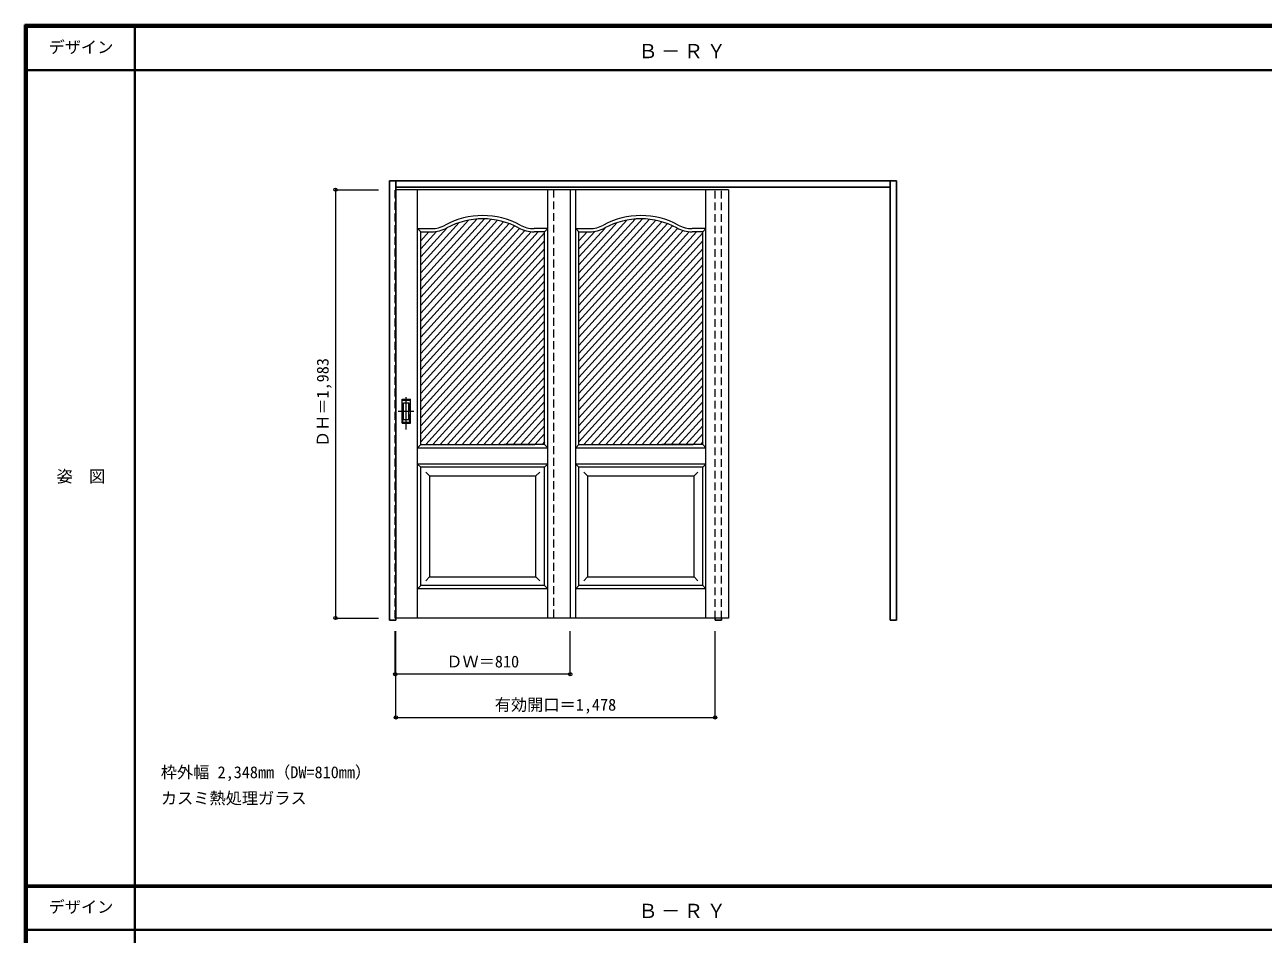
# Model space of a CAD drawing. Units: millimetres, scale not verified. Extents: x -6000 to 5700, y -4307 to 4175.
# Drawn here: x -6000 to -267, y -36 to 4175 of the extents above; entities that cross this region are included whole.
import ezdxf
from ezdxf.enums import TextEntityAlignment as Align

# ---------------------------------------------------------------- set-up
doc = ezdxf.new("R2010")
doc.units = ezdxf.units.MM
doc.header["$LTSCALE"] = 30
doc.header["$PDMODE"] = 32
doc.header["$PDSIZE"] = 15
doc.linetypes.add('CHAIN1', pattern=[8, 5, -1, 1, -1])
doc.linetypes.add('DASHED1', pattern=[1.8, 1.2, -0.6])
for name, color, linetype, lineweight in [('0-2_扉', 7, 'Continuous', 18), ('0-4_枠', 3, 'Continuous', 25), ('0-6_引手SG', 7, 'Continuous', 18), ('0-A_文字', 7, 'Continuous', 18), ('0-B_寸法', 7, 'Continuous', 9), ('0-C_ハッチ', 4, 'Continuous', 9), ('F-1_枠', 6, 'Continuous', 40)]:
    doc.layers.add(name, color=color, linetype=linetype, lineweight=lineweight)
doc.layers.add('F-A_文字', color=7, linetype='Continuous')
doc.styles.add('ＭＳ ゴシック', font='')
doc.styles.get('ＭＳ ゴシック').set_extended_font_data('MS Gothic')

msp = doc.modelspace()

# ---------------------------------------------------------------- linework, layer by layer
at = {"layer": '0-2_扉', "color": 4, "linetype": 'DASHED1', "lineweight": 9}
for p, q in [((-4285, 3411.5), (-4282, 3411.5)), ((-4285, 1428.5), (-4285, 3411.5)), ((-3553, 3411.5), (-3553, 1428.5)), ((-4282, 1428.5), (-4285, 1428.5))]:
    msp.add_line(p, q, dxfattribs=at)
at = {"layer": '0-2_扉'}
for p, q in [((-3475, 3411.5), (-4282, 3411.5)), ((-4181.5, 1428.5), (-4181.5, 3411.5)), ((-3578.5, 1428.5), (-3578.5, 3411.5)), ((-2743, 3411.5), (-3550, 3411.5)), ((-3475, 3411.5), (-3475, 1428.5)), ((-3449.5, 1428.5), (-3449.5, 3411.5)), ((-2846.5, 1428.5), (-2846.5, 3411.5)), ((-2743, 3411.5), (-2743, 1428.5)), ((-4166.5, 3216.5), (-4181.5, 3231.5)), ((-4181.5, 3231.5), (-4117.49, 3231.5)), ((-4166.5, 2231.5), (-4166.5, 3216.5)), ((-4166.5, 3216.5), (-4117.49, 3216.5)), ((-3578.5, 3231.5), (-3642.51, 3231.5)), ((-3593.5, 3216.5), (-3642.51, 3216.5)), ((-3593.5, 3216.5), (-3578.5, 3231.5)), ((-3593.5, 2362.74), (-3593.5, 3216.5)), ((-3434.5, 3216.5), (-3449.5, 3231.5)), ((-3449.5, 3231.5), (-3385.49, 3231.5)), ((-3434.5, 2231.5), (-3434.5, 3216.5)), ((-3434.5, 3216.5), (-3385.49, 3216.5)), ((-2846.5, 3231.5), (-2910.51, 3231.5)), ((-2861.5, 3216.5), (-2910.51, 3216.5)), ((-2861.5, 3216.5), (-2846.5, 3231.5)), ((-2861.5, 2362.74), (-2861.5, 3216.5)), ((-3593.69, 3093.5), (-3593.5, 3093.5)), ((-2861.69, 3093.5), (-2861.5, 3093.5)), ((-3593.5, 2231.5), (-3593.5, 2373.55)), ((-2861.5, 2231.5), (-2861.5, 2373.55)), ((-4166.5, 2231.5), (-4181.5, 2216.5)), ((-4181.5, 2216.5), (-3578.5, 2216.5)), ((-4166.5, 2231.5), (-3638.5, 2231.5)), ((-3593.5, 2231.5), (-3782.5, 2231.5)), ((-3578.5, 2216.5), (-3593.5, 2231.5)), ((-3434.5, 2231.5), (-3449.5, 2216.5)), ((-3449.5, 2216.5), (-2846.5, 2216.5)), ((-3434.5, 2231.5), (-2906.5, 2231.5)), ((-2861.5, 2231.5), (-3050.5, 2231.5)), ((-2846.5, 2216.5), (-2861.5, 2231.5)), ((-4166.5, 2126.5), (-4181.5, 2141.5)), ((-3578.5, 2141.5), (-4181.5, 2141.5)), ((-4166.5, 1578.5), (-4166.5, 2126.5)), ((-3593.5, 2126.5), (-4166.5, 2126.5)), ((-3578.5, 2141.5), (-3593.5, 2126.5)), ((-3593.5, 1578.5), (-3593.5, 2126.5)), ((-3434.5, 2126.5), (-3449.5, 2141.5)), ((-2846.5, 2141.5), (-3449.5, 2141.5)), ((-3434.5, 1578.5), (-3434.5, 2126.5)), ((-2861.5, 2126.5), (-3434.5, 2126.5)), ((-2846.5, 2141.5), (-2861.5, 2126.5)), ((-2861.5, 1578.5), (-2861.5, 2126.5)), ((-4126.5, 2086.5), (-4144.18, 2104.18)), ((-4126.5, 2086.5), (-4126.5, 1618.5)), ((-4126.5, 2086.5), (-3633.5, 2086.5)), ((-3633.54, 2086.5), (-3615.86, 2104.18)), ((-3633.5, 1618.5), (-3633.5, 2086.5)), ((-3394.5, 2086.5), (-3412.18, 2104.18)), ((-3394.5, 2086.5), (-3394.5, 1618.5)), ((-3394.5, 2086.5), (-2901.5, 2086.5)), ((-2901.54, 2086.5), (-2883.86, 2104.18)), ((-2901.5, 1618.5), (-2901.5, 2086.5)), ((-4126.5, 1618.5), (-4144.18, 1600.82)), ((-4126.5, 1618.5), (-3633.5, 1618.5)), ((-3633.5, 1618.5), (-3633.5, 1619.93)), ((-3633.5, 1618.5), (-3615.82, 1600.82)), ((-3394.5, 1618.5), (-3412.18, 1600.82)), ((-3394.5, 1618.5), (-2901.5, 1618.5)), ((-2901.5, 1618.5), (-2901.5, 1619.93)), ((-2901.5, 1618.5), (-2883.82, 1600.82)), ((-4166.5, 1578.5), (-4181.5, 1563.5)), ((-3578.5, 1563.5), (-4181.5, 1563.5)), ((-3593.5, 1578.5), (-4166.5, 1578.5)), ((-3593.5, 1578.5), (-3578.5, 1563.5)), ((-3434.5, 1578.5), (-3449.5, 1563.5)), ((-2846.5, 1563.5), (-3449.5, 1563.5)), ((-2861.5, 1578.5), (-3434.5, 1578.5)), ((-2861.5, 1578.5), (-2846.5, 1563.5)), ((-3475, 1428.5), (-4282, 1428.5)), ((-2743, 1428.5), (-3550, 1428.5))]:
    msp.add_line(p, q, dxfattribs=at)
for centre, radius, start, end in [((-3880, 2926.5), 365, 61.6423, 118.3577), ((-3880, 2926.5), 350, 61.6423, 118.3577), ((-3148, 2926.5), 365, 61.6423, 118.3577), ((-3148, 2926.5), 350, 61.6423, 118.3577), ((-4117.49, 3366.5), 135, 270, 298.3577), ((-4117.49, 3366.5), 150, 270, 298.3577), ((-3642.51, 3366.5), 150, 241.6423, 270), ((-3642.51, 3366.5), 135, 241.6423, 270), ((-3385.49, 3366.5), 135, 270, 298.3577), ((-3385.49, 3366.5), 150, 270, 298.3577), ((-2910.51, 3366.5), 150, 241.6423, 270), ((-2910.51, 3366.5), 135, 241.6423, 270)]:
    msp.add_arc(centre, radius, start, end, dxfattribs=at)
at = {"layer": '0-4_枠'}
for p, q in [((-4312, 1418), (-4312, 3453)), ((-4312, 3453), (-1964, 3453)), ((-4282, 1418), (-4282, 3453)), ((-1994, 1418), (-1994, 3453)), ((-1964, 1418), (-1964, 3453)), ((-4282, 3423), (-1994, 3423)), ((-4282, 1418), (-4312, 1418)), ((-2804, 1428.5), (-2804, 1418)), ((-2804, 1418), (-2774, 1418)), ((-2774, 1428.5), (-2774, 1418)), ((-1964, 1418), (-1994, 1418))]:
    msp.add_line(p, q, dxfattribs=at)
at = {"layer": '0-4_枠', "color": 4, "linetype": 'DASHED1', "lineweight": 9}
for p, q in [((-2804, 1426), (-2804, 3423)), ((-2774, 1426), (-2774, 3423))]:
    msp.add_line(p, q, dxfattribs=at)
at = {"layer": '0-6_引手SG', "linetype": 'CHAIN1'}
for p, q in [((-4234, 2300.77), (-4234, 2471.62)), ((-4272.07, 2386), (-4199.56, 2386))]:
    msp.add_line(p, q, dxfattribs=at)
at = {"layer": '0-6_引手SG'}
for p, q in [((-4253, 2441), (-4215, 2441)), ((-4253, 2331), (-4253, 2441)), ((-4246.5, 2425), (-4221.5, 2425)), ((-4246.5, 2347), (-4246.5, 2425)), ((-4221.5, 2347), (-4221.5, 2425)), ((-4215, 2331), (-4215, 2441)), ((-4253, 2331), (-4215, 2331)), ((-4246.5, 2347), (-4221.5, 2347))]:
    msp.add_line(p, q, dxfattribs=at)
at = {"layer": '0-6_引手SG', "linetype": 'DASHED1'}
for p, q in [((-4218, 2335), (-4218, 2437)), ((-4250, 2335), (-4218, 2335))]:
    msp.add_line(p, q, dxfattribs=at)
msp.add_lwpolyline([(-4250, 2335), (-4250, 2437), (-4218, 2437)], dxfattribs=at)
at = {"layer": '0-B_寸法', "color": 4}
for p, q in [((-4562, 3411.5), (-4562, 1428.5)), ((-4562, 3411.5), (-4362, 3411.5)), ((-4562, 1428.5), (-4362, 1428.5)), ((-4285, 1168), (-4285, 1368)), ((-4282, 968), (-4282, 1368)), ((-3475, 1168), (-3475, 1368)), ((-2804, 968), (-2804, 1368)), ((-3475, 1168), (-4285, 1168)), ((-4282, 968), (-2804, 968))]:
    msp.add_line(p, q, dxfattribs=at)
at = {"layer": '0-B_寸法'}
for p in [(-4562, 3411.5), (-4562, 1428.5), (-4285, 1168), (-3475, 1168), (-4282, 968), (-2804, 968)]:
    msp.add_point(p, dxfattribs=at)
at = {"layer": '0-C_ハッチ'}
for p, q in [((-3872.29, 3276.42), (-4166.5, 2951.56)), ((-3906.88, 3275.47), (-4166.5, 2988.8)), ((-3840.51, 3274.27), (-4166.5, 2914.32)), ((-3945.22, 3270.37), (-4166.5, 3026.05)), ((-3810.98, 3269.63), (-4166.5, 2877.08)), ((-3140.29, 3276.42), (-3434.5, 2951.56)), ((-3174.88, 3275.47), (-3434.5, 2988.8)), ((-3108.51, 3274.27), (-3434.5, 2914.32)), ((-3213.22, 3270.37), (-3434.5, 3026.05)), ((-3078.98, 3269.63), (-3434.5, 2877.08)), ((-3783.35, 3262.89), (-4166.5, 2839.83)), ((-3989.23, 3259.02), (-4166.5, 3063.29)), ((-3757.39, 3254.32), (-4166.5, 2802.59)), ((-3732.92, 3244.1), (-4166.5, 2765.35)), ((-4045.65, 3233.97), (-4166.5, 3100.53)), ((-3709.76, 3232.42), (-4166.5, 2728.11)), ((-3684.91, 3222.62), (-4166.5, 2690.86)), ((-4093.44, 3218.44), (-4166.5, 3137.77)), ((-3656.16, 3217.12), (-4166.5, 2653.62)), ((-4128.93, 3216.5), (-4166.5, 3175.01)), ((-3622.99, 3216.5), (-4166.5, 2616.38)), ((-3593.5, 3211.82), (-4166.5, 2579.14)), ((-3051.35, 3262.89), (-3434.5, 2839.83)), ((-3257.23, 3259.02), (-3434.5, 3063.29)), ((-3025.39, 3254.32), (-3434.5, 2802.59)), ((-3000.92, 3244.1), (-3434.5, 2765.35)), ((-3313.65, 3233.97), (-3434.5, 3100.53)), ((-2977.76, 3232.42), (-3434.5, 2728.11)), ((-2952.91, 3222.62), (-3434.5, 2690.86)), ((-3361.44, 3218.44), (-3434.5, 3137.77)), ((-2924.16, 3217.12), (-3434.5, 2653.62)), ((-3396.93, 3216.5), (-3434.5, 3175.01)), ((-2890.99, 3216.5), (-3434.5, 2616.38)), ((-2861.5, 3211.82), (-3434.5, 2579.14)), ((-3593.5, 3174.58), (-4166.5, 2541.9)), ((-2861.5, 3174.58), (-3434.5, 2541.9)), ((-3593.5, 3137.34), (-4166.5, 2504.65)), ((-3593.5, 3100.1), (-4166.5, 2467.41)), ((-2861.5, 3137.34), (-3434.5, 2504.65)), ((-2861.5, 3100.1), (-3434.5, 2467.41)), ((-3593.5, 3062.86), (-4166.5, 2430.17)), ((-2861.5, 3062.86), (-3434.5, 2430.17)), ((-3593.5, 3025.61), (-4166.5, 2392.93)), ((-3593.5, 2988.37), (-4166.5, 2355.68)), ((-2861.5, 3025.61), (-3434.5, 2392.93)), ((-2861.5, 2988.37), (-3434.5, 2355.68)), ((-3593.5, 2951.13), (-4166.5, 2318.44)), ((-2861.5, 2951.13), (-3434.5, 2318.44)), ((-3593.5, 2913.89), (-4166.5, 2281.2)), ((-3593.5, 2876.64), (-4166.5, 2243.96)), ((-2861.5, 2913.89), (-3434.5, 2281.2)), ((-2861.5, 2876.64), (-3434.5, 2243.96)), ((-3593.5, 2839.4), (-4144.05, 2231.5)), ((-2861.5, 2839.4), (-3412.05, 2231.5)), ((-3593.5, 2802.16), (-4110.32, 2231.5)), ((-3593.5, 2764.92), (-4076.59, 2231.5)), ((-2861.5, 2802.16), (-3378.32, 2231.5)), ((-2861.5, 2764.92), (-3344.59, 2231.5)), ((-3593.5, 2727.67), (-4042.86, 2231.5)), ((-2861.5, 2727.67), (-3310.86, 2231.5)), ((-3593.5, 2690.43), (-4009.13, 2231.5)), ((-3593.5, 2653.19), (-3975.41, 2231.5)), ((-2861.5, 2690.43), (-3277.13, 2231.5)), ((-2861.5, 2653.19), (-3243.41, 2231.5)), ((-3593.5, 2615.95), (-3941.68, 2231.5)), ((-2861.5, 2615.95), (-3209.68, 2231.5)), ((-3593.5, 2578.71), (-3907.95, 2231.5)), ((-3593.5, 2541.46), (-3874.22, 2231.5)), ((-2861.5, 2578.71), (-3175.95, 2231.5)), ((-2861.5, 2541.46), (-3142.22, 2231.5)), ((-3593.5, 2504.22), (-3840.49, 2231.5)), ((-3593.5, 2466.98), (-3806.76, 2231.5)), ((-2861.5, 2504.22), (-3108.49, 2231.5)), ((-2861.5, 2466.98), (-3074.76, 2231.5)), ((-3593.5, 2429.74), (-3773.03, 2231.5)), ((-2861.5, 2429.74), (-3041.03, 2231.5)), ((-3593.5, 2392.49), (-3739.3, 2231.5)), ((-3593.5, 2355.25), (-3705.57, 2231.5)), ((-2861.5, 2392.49), (-3007.3, 2231.5)), ((-2861.5, 2355.25), (-2973.57, 2231.5)), ((-3593.5, 2318.01), (-3671.85, 2231.5)), ((-2861.5, 2318.01), (-2939.85, 2231.5)), ((-3593.5, 2280.77), (-3638.12, 2231.5)), ((-3593.5, 2243.52), (-3604.39, 2231.5)), ((-2861.5, 2280.77), (-2906.12, 2231.5)), ((-2861.5, 2243.52), (-2872.39, 2231.5))]:
    msp.add_line(p, q, dxfattribs=at)
at = {"layer": 'F-1_枠'}
for p, q in [((-6000, 4175), (5700, 4175)), ((-6000, 4175), (-6000, -4205)), ((-6000, 4170), (5700, 4170)), ((-6000, 4165), (5700, 4165)), ((-5995, 4175), (-5995, -4205)), ((-5990, 4175), (-5990, -4205)), ((-5490, 4175), (-5490, -3790)), ((-6000, 3965), (5700, 3965)), ((-6000, 190.5), (5700, 190.5)), ((-6000, 187.5), (5700, 187.5)), ((-6000, 184.5), (5700, 184.5)), ((-6000, -15.5), (5700, -15.5))]:
    msp.add_line(p, q, dxfattribs=at)

# ---------------------------------------------------------------- texts
at = {"layer": '0-A_文字', "style": 'ＭＳ ゴシック'}
for s, p in [('枠外幅 2,348mm（DW=810mm）', (-5370, 670.5)), ('カスミ熱処理ガラス', (-5370, 550.5))]:
    msp.add_text(s, height=54.99, dxfattribs=at).set_placement(p, align=Align.BOTTOM_LEFT)
at = {"layer": '0-A_文字', "char_height": 65.98, "attachment_point": 7, "style": 'ＭＳ ゴシック'}
for insert in [(-3160, 4020), (-3160, 39.5)]:
    msp.add_mtext('\\T1.17;Ｂ－ＲＹ', dxfattribs=dict(at, insert=insert))
at = {"layer": '0-B_寸法', "style": 'ＭＳ ゴシック'}
msp.add_text('ＤＨ＝1,983', height=54.99, rotation=90, dxfattribs=at).set_placement((-4577, 2219.75), align=Align.BOTTOM_LEFT)
for s, p in [('ＤＷ＝810', (-4048.75, 1183)), ('有効開口＝1,478', (-3824.25, 983))]:
    msp.add_text(s, height=54.99, dxfattribs=at).set_placement(p, align=Align.BOTTOM_LEFT)
at = {"layer": 'F-A_文字', "style": 'ＭＳ ゴシック'}
for s, p in [('デザイン', (-5890, 4027.5)), ('姿\u3000図', (-5852.5, 2040.25)), ('デザイン', (-5890, 47))]:
    msp.add_text(s, height=54.99, dxfattribs=at).set_placement(p, align=Align.BOTTOM_LEFT)

doc.saveas('drawing.dxf')
